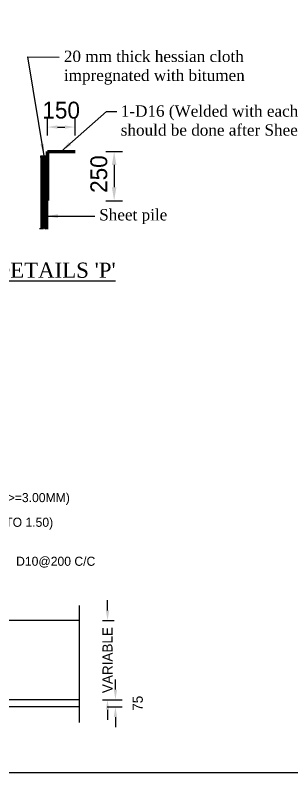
# Model space of a CAD drawing. Extents: x -1206532 to 786809, y -4288605 to 172932.
# Drawn here: x 141435 to 149658, y -4260535 to -4238045 of the extents above; entities that cross this region are included whole.
import ezdxf
from ezdxf.enums import TextEntityAlignment as Align

# ---------------------------------------------------------------- set-up
doc = ezdxf.new("R2010")
doc.units = 0
doc.header["$LTSCALE"] = 300
doc.header["$MEASUREMENT"] = 0
doc.layers.get('0').update_dxf_attribs({"linetype": 'CONTINUOUS'})
doc.layers.get('DEFPOINTS').update_dxf_attribs({"linetype": 'CONTINUOUS'})
doc.layers.add('LINE', color=7, linetype='CONTINUOUS')
doc.layers.add('Other line', color=7, linetype='CONTINUOUS', lineweight=15)
doc.styles.add('TIMES', font='TIMES_0.TTF')
doc.dimstyles.new('3', dxfattribs={"dimtxt": 225, "dimasz": 350, "dimexe": 100, "dimexo": 25, "dimgap": 9, "dimtad": 0, "dimdec": 0, "dimzin": 0, "dimdsep": 46, "dimtxsty": 'Standard', "dimcen": 0, "dimclrd": 5, "dimclre": 6, "dimclrt": 1, "dimadec": 0, "dimazin": 0, "dimtfac": 1, "dimtdec": 0, "dimtofl": 0, "dimtmove": 2, "dimatfit": 3, "dimfxl": 1, "dimtolj": 1, "dimtzin": 0, "dimarcsym": 0})
doc.dimstyles.new('ISO-25', dxfattribs={"dimtxt": 2.5, "dimasz": 2.5, "dimexe": 1.25, "dimexo": 0.625, "dimtad": 1, "dimtxsty": 'Standard', "dimcen": 2.5, "dimadec": 0, "dimazin": 0, "dimtfac": 1, "dimtmove": 0, "dimatfit": 3, "dimfxl": 1, "dimarcsym": 0})

# ---------------------------------------------------------------- blocks, each defined once
blk = doc.blocks.new('*D394')
at = {"layer": 'DEFPOINTS', "color": 0, "lineweight": 30}
for p in [(143940, -4258363), (143927, -4258577), (144416, -4258577)]:
    blk.add_point(p, dxfattribs=at)
at = {"layer": 'LINE', "color": 7, "lineweight": -2}
for p, q in [((144416, -4258063), (144416, -4257763)), ((144166, -4258363), (144616, -4258363)), ((144166, -4258577), (144616, -4258577)), ((144416, -4258877), (144416, -4259177))]:
    blk.add_line(p, q, dxfattribs=at)
at = {"layer": 'LINE', "color": 7, "lineweight": 30}
for points in [[(144366, -4258063), (144466, -4258063), (144416, -4258363)], [(144366, -4258877), (144466, -4258877), (144416, -4258577)]]:
    blk.add_solid(points, dxfattribs=at)
at = {"layer": 'LINE', "color": 7, "lineweight": 30, "insert": (145080, -4258470), "char_height": 300, "attachment_point": 5, "rotation": 90}
blk.add_mtext('\\A1;75', dxfattribs=at)
blk = doc.blocks.new('*D395')
at = {"layer": 'DEFPOINTS', "color": 0, "lineweight": 30}
for p in [(144023, -4256012), (144030, -4258363), (144180, -4258363)]:
    blk.add_point(p, dxfattribs=at)
at = {"layer": 'LINE', "color": 7, "lineweight": -2}
for p, q in [((144180, -4255712), (144180, -4255412)), ((144028, -4256012), (144380, -4256012)), ((144035, -4258363), (144380, -4258363)), ((144180, -4258663), (144180, -4258963))]:
    blk.add_line(p, q, dxfattribs=at)
at = {"layer": 'LINE', "color": 7, "lineweight": 30}
for points in [[(144130, -4255712), (144230, -4255712), (144180, -4256012)], [(144130, -4258663), (144230, -4258663), (144180, -4258363)]]:
    blk.add_solid(points, dxfattribs=at)
at = {"layer": 'LINE', "color": 7, "lineweight": 30, "insert": (144180, -4257187), "char_height": 300, "attachment_point": 5, "rotation": 90}
blk.add_mtext('\\A1;VARIABLE', dxfattribs=at)
blk = doc.blocks.new('*D807')
at = {"color": 7, "linetype": 'ByBlock', "lineweight": -2}
for p, q in [((142392, -4241617), (142392, -4241117)), ((143214, -4241617), (143214, -4241117)), ((142692, -4241367), (142914, -4241367))]:
    blk.add_line(p, q, dxfattribs=at)
at = {"color": 7, "linetype": 'ByBlock', "lineweight": 30}
for points in [[(142692, -4241317), (142692, -4241417), (142392, -4241367)], [(142914, -4241317), (142914, -4241417), (143214, -4241367)]]:
    blk.add_solid(points, dxfattribs=at)
at = {"layer": 'DEFPOINTS', "color": 0, "linetype": 'ByBlock', "lineweight": 30}
for p in [(143214, -4241367), (142392, -4242089), (143214, -4242089)]:
    blk.add_point(p, dxfattribs=at)
at = {"color": 7, "linetype": 'ByBlock', "lineweight": 30, "insert": (142803, -4240867), "char_height": 500, "attachment_point": 5}
blk.add_mtext('150', dxfattribs=at)
blk = doc.blocks.new('*D808')
at = {"color": 7, "linetype": 'ByBlock', "lineweight": -2}
for p, q in [((144127, -4242089), (144627, -4242089)), ((144377, -4242489), (144377, -4243154)), ((144127, -4243554), (144627, -4243554))]:
    blk.add_line(p, q, dxfattribs=at)
at = {"color": 7, "linetype": 'ByBlock', "lineweight": 30}
for points in [[(144310, -4242489), (144444, -4242489), (144377, -4242089)], [(144310, -4243154), (144444, -4243154), (144377, -4243554)]]:
    blk.add_solid(points, dxfattribs=at)
at = {"layer": 'DEFPOINTS', "color": 0, "linetype": 'ByBlock', "lineweight": 30}
for p in [(143214, -4242089), (142478, -4243554), (144377, -4243554)]:
    blk.add_point(p, dxfattribs=at)
at = {"color": 7, "linetype": 'ByBlock', "lineweight": 30, "insert": (143924, -4242763), "char_height": 500, "attachment_point": 5, "rotation": 90}
blk.add_mtext('250', dxfattribs=at)

msp = doc.modelspace()

# ---------------------------------------------------------------- hatches: boundary and pattern name
at = {"layer": 'Other line', "lineweight": 30}
msp.add_hatch(color=0, dxfattribs=at).paths.add_polyline_path([(142392.194, -4242217.308), (142197, -4242217.308), (142197, -4242273), (142392.194, -4242273)])
at = {"layer": 'Other line', "lineweight": 9}
h = msp.add_hatch(dxfattribs=at)
h.set_pattern_fill('ANSI31', color=0, scale=100, style=0)
h.paths.add_polyline_path([(142197, -4244373), (142275, -4244373), (142275, -4244338), (142340, -4244390), (142340, -4244373), (142392.194, -4244373), (142392.194, -4242273), (142197, -4242273)])

# ---------------------------------------------------------------- linework, layer by layer
at = {"linetype": 'ByBlock', "lineweight": 30}
msp.add_line((142392.194, -4242703.15), (142392.194, -4244373), dxfattribs=at)
at = {"lineweight": 30}
msp.add_line((143339.442, -4255564.042), (143339.442, -4259044.661), dxfattribs=at)
at = {"linetype": 'ByBlock', "lineweight": 30}
msp.add_lwpolyline([(126112.321, -4260534.506), (126112.321, -4219818.986), (183689.825, -4219818.986), (183689.825, -4260534.506), (126112.321, -4260534.506)], close=True, dxfattribs=at)
at = {"layer": 'LINE', "lineweight": 30}
for p, q in [((143339.442, -4256011.779), (139019.136, -4256011.779)), ((143339.442, -4258363.029), (130962.836, -4258363.029)), ((143339.442, -4258576.779), (130962.836, -4258576.779))]:
    msp.add_line(p, q, dxfattribs=at)
at = {"layer": 'Other line', "color": 0, "lineweight": 100}
for p, q in [((142392.194, -4242644.853), (142392.194, -4242088.526)), ((142392.194, -4242088.526), (143214.138, -4242088.526)), ((142392.194, -4242088.526), (142392.194, -4243545))]:
    msp.add_line(p, q, dxfattribs=at)
at = {"layer": 'Other line', "color": 0, "lineweight": 30}
for q in [(142392.194, -4242217.308), (142197, -4244373)]:
    msp.add_line((142197, -4242217.308), q, dxfattribs=at)
msp.add_lwpolyline([(142197, -4242217.308), (142392.194, -4242217.308), (142392.194, -4242273), (142197, -4242273)], close=True, dxfattribs=at)
msp.add_lwpolyline([(142161, -4244373), (142275, -4244373), (142275, -4244338), (142340, -4244390), (142340, -4244373), (142420, -4244373)], dxfattribs=at)

# ---------------------------------------------------------------- texts
at = {"lineweight": 30}
for s, p in [('GEO-TEXTILE FILTER (THICKNESS>=3.00MM)', (135196.117, -4252364.246)), ('100MM THICK SAND (FM 1.00 TO 1.50)', (136004.082, -4253096.979)), ('D10@200 C/C', (141463.987, -4254254.385))]:
    msp.add_text(s, height=270, dxfattribs=at).set_placement(p, align=Align.MIDDLE_LEFT)
at = {"layer": 'Other line', "color": 0, "lineweight": 30, "attachment_point": 1, "style": 'TIMES'}
for s, insert, char_height, width in [('20 mm thick hessian cloth impregnated with bitumen', (142883.108, -4239098.476), 337.2, 7425.01173), ('1-D16 (Welded with each Sheet Pile, it should be done after Sheet Pile driving)', (144573.988, -4240722.666), 337.2, 8773.95689), ('Sheet pile', (143933.988, -4243801.666), 337.2, 8773.95689), ("{\\LDETAILS 'P'}", (140796.596, -4245389.716), 450, 10967.44611)]:
    msp.add_mtext(s, dxfattribs=dict(at, insert=insert, char_height=char_height, width=width))

# ---------------------------------------------------------------- dimensions: what is measured, and where the dimension line sits
at = {"linetype": 'ByBlock', "lineweight": 30}
dim = msp.add_linear_dim(base=(143214.138, -4241367.442), p1=(142392.194, -4242088.526), p2=(143214.138, -4242088.526), text='150', dimstyle='ISO-25', override={"dimtxt": 500, "dimasz": 300, "dimexe": 250, "dimexo": 100, "dimclrd": 7, "dimclre": 7, "dimclrt": 7, "dimtmove": 2, "dimfxl": 250, "dimfxlon": 1}, dxfattribs=at)
dim.commit()
dim.dimension.update_dxf_attribs({"geometry": '*D807', "text_midpoint": (142803.166, -4240866.504)})
dim = msp.add_linear_dim(base=(144377.156, -4243554), p1=(143214.138, -4242088.526), p2=(142478, -4243554), angle=90, text='250', dimstyle='ISO-25', override={"dimtxt": 500, "dimasz": 400, "dimexe": 250, "dimexo": 100, "dimclrd": 7, "dimclre": 7, "dimclrt": 7, "dimtmove": 2, "dimfxl": 250, "dimfxlon": 1}, dxfattribs=at)
dim.commit()
dim.dimension.update_dxf_attribs({"geometry": '*D808', "text_midpoint": (143924, -4242762.763), "dimtype": 160})
at = {"layer": 'LINE', "lineweight": 30}
for base, p1, p2, text, picture, middle in [((144179.683, -4258363.029), (144023.238, -4256011.779), (144029.669, -4258363.029), 'VARIABLE', '*D395', (144179.683, -4257187.404)), ((144416.027, -4258576.779), (143940.126, -4258363.029), (143927.263, -4258576.779), '75', '*D394', (145079.527, -4258469.904))]:
    dim = msp.add_linear_dim(base=base, p1=p1, p2=p2, angle=270, text=text, dimstyle='3', override={"dimtxt": 300, "dimasz": 300, "dimexe": 200, "dimexo": 5, "dimdle": 250, "dimclrd": 7, "dimclre": 7, "dimclrt": 7, "dimfxl": 250, "dimfxlon": 1}, dxfattribs=at)
    dim.commit()
    dim.dimension.update_dxf_attribs({"geometry": picture, "text_midpoint": middle})

# ---------------------------------------------------------------- leaders
at = {"layer": 'Other line', "color": 0, "lineweight": 30}
for points in [[(142294.597, -4242217.308), (141814, -4239286), (142741.12, -4239291.476)], [(142355, -4244011), (143808, -4244011)]]:
    msp.add_leader(points, dimstyle='3', override={"dimgap": 9, "dimtad": 0, "dimclrd": 256, "dimclre": 0, "dimclrt": 0, "dimfxl": 700, "dimfxlon": 1}, dxfattribs=at)
at = {"layer": 'Other line', "color": 0, "lineweight": 25}
msp.add_leader([(142803.166, -4242088.526), (144148.256, -4240900.884), (144460.144, -4240900.884)], dimstyle='3', override={"dimgap": 9, "dimtad": 0, "dimclrd": 256, "dimclre": 0, "dimclrt": 0, "dimfxl": 0.15, "dimfxlon": 1}, dxfattribs=at)

doc.saveas('drawing.dxf')
